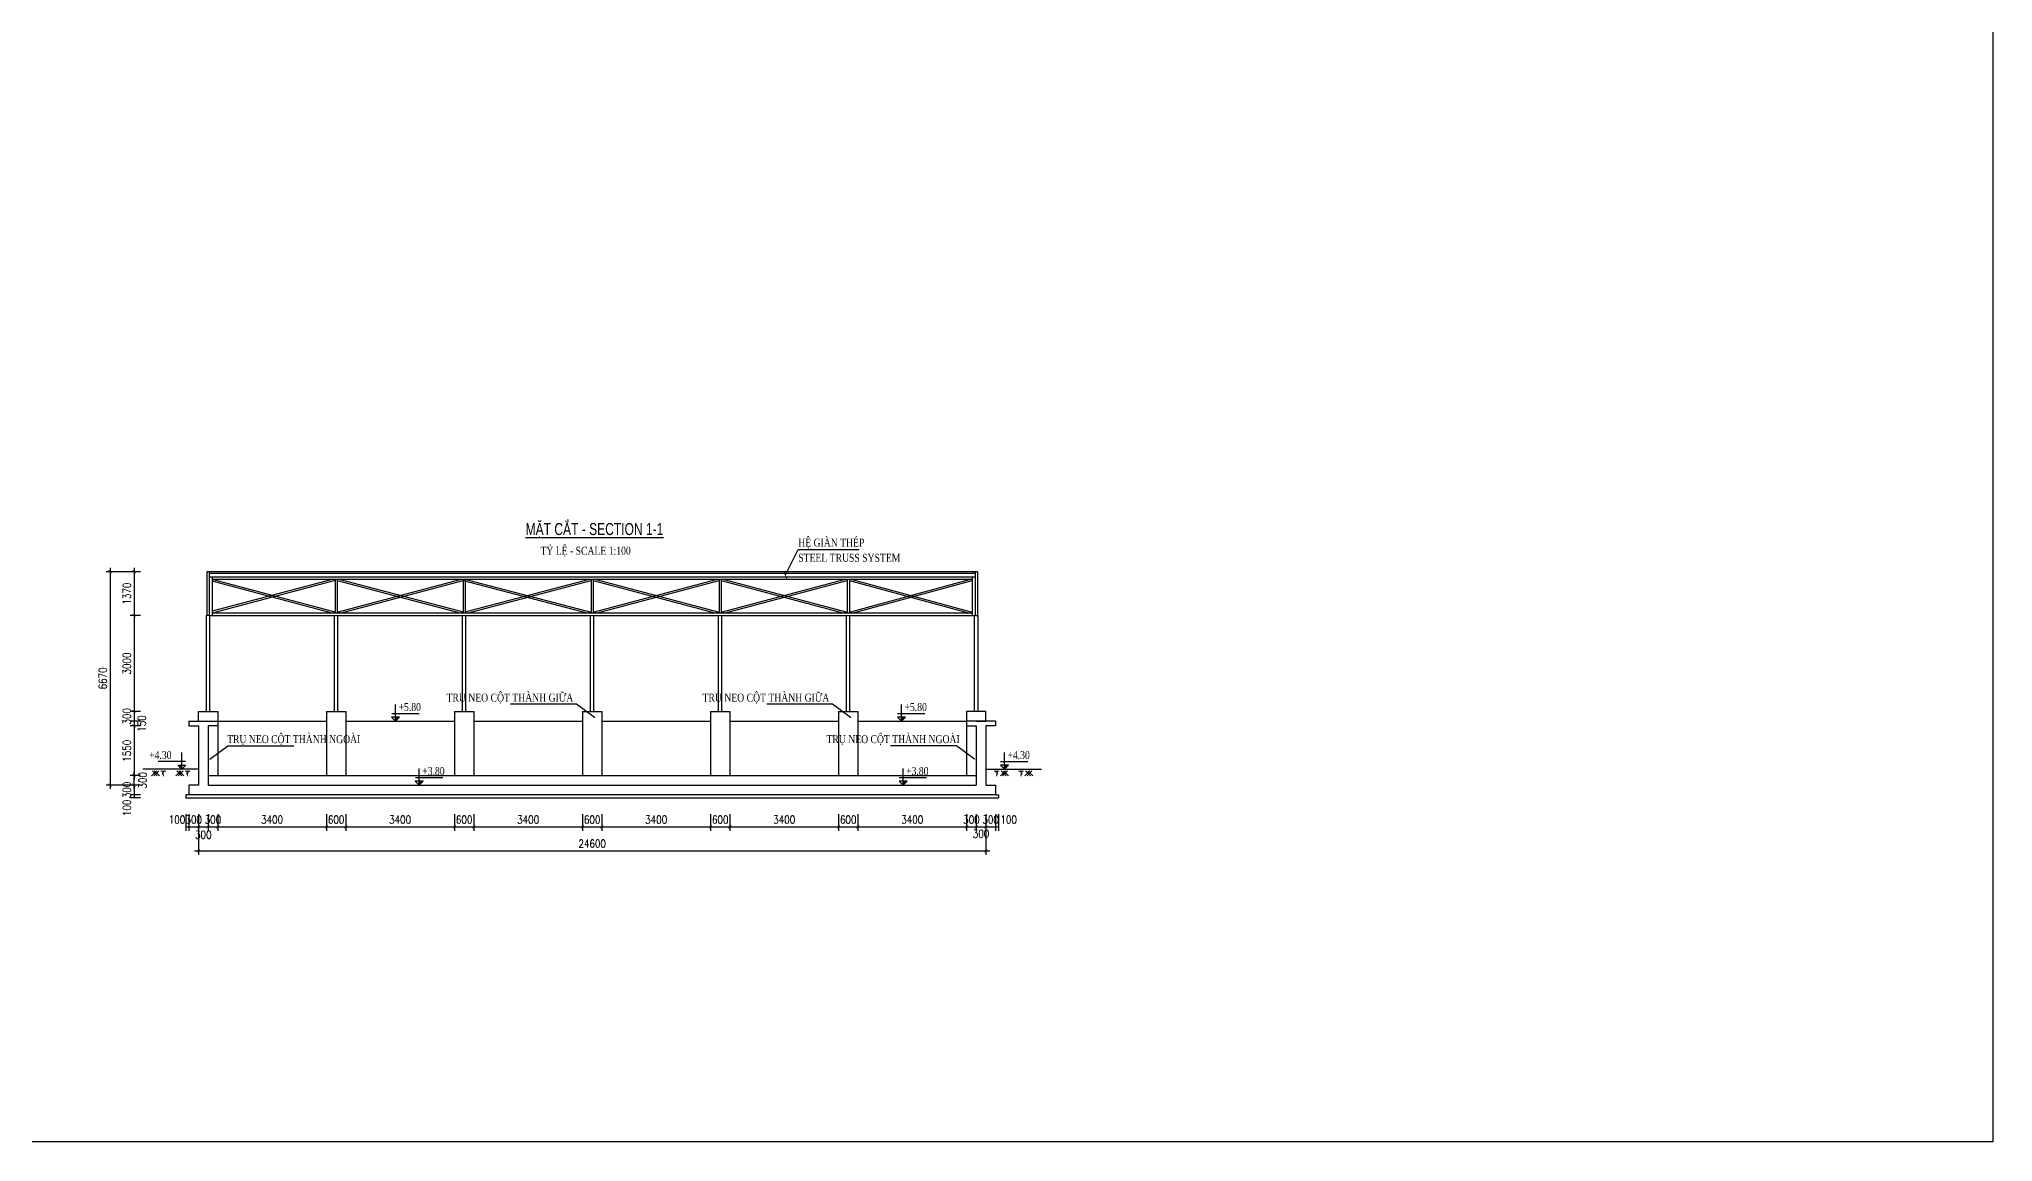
# Model space of a CAD drawing. Header units: millimetres. Extents: x -702765 to 835888, y -645289 to 262.
# Drawn here: x 598359 to 659404, y -469287 to -434823 of the extents above; entities that cross this region are included whole.
import ezdxf
from ezdxf.enums import TextEntityAlignment as Align

# ---------------------------------------------------------------- set-up
doc = ezdxf.new("R2010")
doc.units = ezdxf.units.MM
doc.header["$LTSCALE"] = 0.01
doc.linetypes.add('CENTER', pattern=[2, 1.25, -0.25, 0.25, -0.25])
doc.layers.add('HACH', color=8, linetype='Continuous', lineweight=9)
for name, color, linetype in [('HATCH', 8, 'Continuous'), ('tam', 8, 'CENTER'), ('TEXT', 2, 'Continuous')]:
    doc.layers.add(name, color=color, linetype=linetype)
doc.styles.add('roman', font='romans.shx', dxfattribs={"width": 0.8, "height": 220, "bigfont": 'vns.shx'})
doc.styles.add('style3', font='VHAVAN.TTF', dxfattribs={"width": 0.75})
doc.styles.add('text', font='romans.shx', dxfattribs={"width": 0.8, "bigfont": 'romansvn.shx'})
doc.styles.add('text1', font='vntimeh.shx', dxfattribs={"width": 0.8, "bigfont": 'romansvn.shx'})
doc.styles.add('VNTIMEHSHX', font='vntimeh.shx', dxfattribs={"width": 0.75})
doc.dimstyles.new('1-100', dxfattribs={"dimscale": 100, "dimtxt": 2.5, "dimasz": 1, "dimexe": 1.2, "dimexo": 0, "dimgap": 1, "dimtad": 1, "dimdec": 0, "dimtxsty": 'text', "dimblk": 'ARCHTICK', "dimcen": 2, "dimdle": 1.2, "dimclrd": 1, "dimclre": 1, "dimclrt": 2, "dimadec": 0, "dimazin": 0, "dimtfac": 1, "dimtdec": 0, "dimtix": 1, "dimtmove": 2, "dimatfit": 3, "dimldrblk": 'ARCHTICK', "dimfxl": 0, "dimarcsym": 0})
doc.dimstyles.new('1-100$7', dxfattribs={"dimscale": 100, "dimtxt": 2.2, "dimasz": 1.8, "dimexe": 1.2, "dimexo": 0.8, "dimgap": 1, "dimtad": 1, "dimdec": 0, "dimzin": 0, "dimdsep": 46, "dimtxsty": 'roman', "dimblk": 'ARCHTICK', "dimcen": 0, "dimclrt": 2, "dimadec": 0, "dimazin": 0, "dimtfac": 1.2, "dimtdec": 0, "dimtmove": 2, "dimatfit": 3, "dimldrblk": 'ARCHTICK', "dimfxl": 0, "dimtvp": 1.2, "dimtolj": 1, "dimtzin": 0, "dimarcsym": 0})
doc.dimstyles.new('1-50', dxfattribs={"dimscale": 50, "dimtxt": 2, "dimasz": 1, "dimexe": 1, "dimexo": 0, "dimgap": 1, "dimtad": 1, "dimdec": 0, "dimtxsty": 'text', "dimblk": 'ARCHTICK', "dimcen": 2.5, "dimdle": 1, "dimclrd": 1, "dimclre": 1, "dimclrt": 2, "dimadec": 0, "dimazin": 0, "dimtfac": 1, "dimtdec": 0, "dimtix": 1, "dimtmove": 2, "dimatfit": 3, "dimldrblk": 'ARCHTICK', "dimfxl": 0, "dimarcsym": 0})

# ---------------------------------------------------------------- blocks, each defined once
blk = doc.blocks.new('_ArchTick')
at = {"color": 0, "linetype": 'ByBlock', "const_width": 0.15}
blk.add_lwpolyline([(-0.5, -0.5), (0.5, 0.5)], dxfattribs=at)
blk = doc.blocks.new('*D359')
at = {"color": 1, "lineweight": -2}
for p, q in [((601524, -451467), (601205, -451467)), ((601325, -451347), (601325, -452957)), ((601524, -452837), (601205, -452837))]:
    blk.add_line(p, q, dxfattribs=at)
at = {"layer": 'Defpoints', "color": 0}
for p in [(601524, -451467), (601325, -452837), (601524, -452837)]:
    blk.add_point(p, dxfattribs=at)
at = {"color": 1, "lineweight": -2, "xscale": 100, "yscale": 100, "zscale": 100}
for p, rotation in [((601325, -451467), 90), ((601325, -452837), 270)]:
    blk.add_blockref('_ArchTick', p, dxfattribs=dict(at, rotation=rotation))
at = {"color": 2, "insert": (601100, -452152), "char_height": 250, "attachment_point": 5, "rotation": 90, "style": 'text'}
blk.add_mtext('1370', dxfattribs=at)
blk = doc.blocks.new('*D360')
at = {"color": 1, "lineweight": -2}
for p, q in [((601524, -452837), (601205, -452837)), ((601325, -452717), (601325, -455957)), ((601524, -455837), (601205, -455837))]:
    blk.add_line(p, q, dxfattribs=at)
at = {"layer": 'Defpoints', "color": 0}
for p in [(601524, -452837), (601325, -455837), (601524, -455837)]:
    blk.add_point(p, dxfattribs=at)
at = {"color": 1, "lineweight": -2, "xscale": 100, "yscale": 100, "zscale": 100}
for p, rotation in [((601325, -452837), 90), ((601325, -455837), 270)]:
    blk.add_blockref('_ArchTick', p, dxfattribs=dict(at, rotation=rotation))
at = {"color": 2, "insert": (601100, -454337), "char_height": 250, "attachment_point": 5, "rotation": 90, "style": 'text'}
blk.add_mtext('3000', dxfattribs=at)
blk = doc.blocks.new('*D361')
at = {"color": 1, "lineweight": -2}
for p, q in [((601524, -455837), (601205, -455837)), ((601325, -455837), (601325, -456137)), ((601524, -456137), (601205, -456137))]:
    blk.add_line(p, q, dxfattribs=at)
at = {"layer": 'Defpoints', "color": 0}
for p in [(601524, -455837), (601325, -456137), (601524, -456137)]:
    blk.add_point(p, dxfattribs=at)
at = {"color": 2, "insert": (601100, -455987), "char_height": 250, "attachment_point": 5, "rotation": 90, "style": 'text'}
blk.add_mtext('300', dxfattribs=at)
blk = doc.blocks.new('*D362')
at = {"color": 1, "lineweight": -2}
for p, q in [((601524, -456137), (601205, -456137)), ((601524, -456287), (601205, -456287)), ((601325, -456137), (601325, -456287))]:
    blk.add_line(p, q, dxfattribs=at)
at = {"layer": 'Defpoints', "color": 0}
for p in [(601325, -456287), (601524, -456137), (601524, -456287)]:
    blk.add_point(p, dxfattribs=at)
at = {"color": 2, "insert": (601566, -456212), "char_height": 250, "attachment_point": 5, "rotation": 90, "style": 'text'}
blk.add_mtext('150', dxfattribs=at)
blk = doc.blocks.new('*D363')
at = {"color": 1, "lineweight": -2}
for p, q in [((601524, -456287), (601205, -456287)), ((601325, -456167), (601325, -457957)), ((601524, -457837), (601205, -457837))]:
    blk.add_line(p, q, dxfattribs=at)
at = {"layer": 'Defpoints', "color": 0}
for p in [(601524, -456287), (601325, -457837), (601524, -457837)]:
    blk.add_point(p, dxfattribs=at)
at = {"color": 1, "lineweight": -2, "xscale": 100, "yscale": 100, "zscale": 100}
for p, rotation in [((601325, -456287), 90), ((601325, -457837), 270)]:
    blk.add_blockref('_ArchTick', p, dxfattribs=dict(at, rotation=rotation))
at = {"color": 2, "insert": (601100, -457062), "char_height": 250, "attachment_point": 5, "rotation": 90, "style": 'text'}
blk.add_mtext('1550', dxfattribs=at)
blk = doc.blocks.new('*D364')
at = {"color": 1, "lineweight": -2}
for p, q in [((601524, -458137), (601205, -458137)), ((601524, -458437), (601205, -458437)), ((601325, -458137), (601325, -458437))]:
    blk.add_line(p, q, dxfattribs=at)
at = {"layer": 'Defpoints', "color": 0}
for p in [(601325, -458437), (601524, -458137), (601524, -458437)]:
    blk.add_point(p, dxfattribs=at)
at = {"color": 2, "insert": (601100, -458287), "char_height": 250, "attachment_point": 5, "rotation": 90, "style": 'text'}
blk.add_mtext('300', dxfattribs=at)
blk = doc.blocks.new('*D365')
at = {"color": 1, "lineweight": -2}
for p, q in [((601524, -458437), (601205, -458437)), ((601325, -458437), (601325, -458537)), ((601524, -458537), (601205, -458537))]:
    blk.add_line(p, q, dxfattribs=at)
at = {"layer": 'Defpoints', "color": 0}
for p in [(601524, -458437), (601325, -458537), (601524, -458537)]:
    blk.add_point(p, dxfattribs=at)
at = {"color": 2, "insert": (601100, -458848), "char_height": 250, "attachment_point": 5, "rotation": 90, "style": 'text'}
blk.add_mtext('100', dxfattribs=at)
blk = doc.blocks.new('*D366')
at = {"color": 1, "lineweight": -2}
for p, q in [((601524, -451467), (600455, -451467)), ((600575, -451347), (600575, -458257)), ((601524, -458137), (600455, -458137))]:
    blk.add_line(p, q, dxfattribs=at)
at = {"layer": 'Defpoints', "color": 0}
for p in [(601524, -451467), (600575, -458137), (601524, -458137)]:
    blk.add_point(p, dxfattribs=at)
at = {"color": 1, "lineweight": -2, "xscale": 100, "yscale": 100, "zscale": 100}
for p, rotation in [((600575, -451467), 90), ((600575, -458137), 270)]:
    blk.add_blockref('_ArchTick', p, dxfattribs=dict(at, rotation=rotation))
at = {"color": 2, "insert": (600350, -454802), "char_height": 250, "attachment_point": 5, "rotation": 90, "style": 'text'}
blk.add_mtext('6670', dxfattribs=at)
blk = doc.blocks.new('*D367')
at = {"color": 1, "lineweight": -2}
for p, q in [((602940, -459046), (602940, -459561)), ((603040, -459046), (603040, -459561)), ((602940, -459441), (603040, -459441))]:
    blk.add_line(p, q, dxfattribs=at)
at = {"layer": 'Defpoints', "color": 0}
for p in [(602940, -459046), (603040, -459046), (603040, -459441)]:
    blk.add_point(p, dxfattribs=at)
at = {"color": 2, "insert": (602668, -459216), "char_height": 250, "attachment_point": 5, "style": 'text'}
blk.add_mtext('100', dxfattribs=at)
blk = doc.blocks.new('*D368')
at = {"color": 1, "lineweight": -2}
for p, q in [((603040, -459046), (603040, -459561)), ((603340, -459046), (603340, -459561)), ((603040, -459441), (603340, -459441))]:
    blk.add_line(p, q, dxfattribs=at)
at = {"layer": 'Defpoints', "color": 0}
for p in [(603040, -459046), (603340, -459046), (603340, -459441)]:
    blk.add_point(p, dxfattribs=at)
at = {"color": 2, "insert": (603190, -459216), "char_height": 250, "attachment_point": 5, "style": 'text'}
blk.add_mtext('300', dxfattribs=at)
blk = doc.blocks.new('*D369')
at = {"color": 1, "lineweight": -2}
for p, q in [((603340, -459046), (603340, -459561)), ((603640, -459046), (603640, -459561)), ((603220, -459441), (603760, -459441))]:
    blk.add_line(p, q, dxfattribs=at)
at = {"layer": 'Defpoints', "color": 0}
for p in [(603340, -459046), (603640, -459046), (603640, -459441)]:
    blk.add_point(p, dxfattribs=at)
at = {"color": 1, "lineweight": -2, "xscale": 100, "yscale": 100, "zscale": 100, "rotation": 180}
blk.add_blockref('_ArchTick', (603340, -459441), dxfattribs=at)
at = {"color": 1, "lineweight": -2, "xscale": 100, "yscale": 100, "zscale": 100}
blk.add_blockref('_ArchTick', (603640, -459441), dxfattribs=at)
at = {"color": 2, "insert": (603490, -459686), "char_height": 250, "attachment_point": 5, "style": 'text'}
blk.add_mtext('300', dxfattribs=at)
blk = doc.blocks.new('*D370')
at = {"color": 1, "lineweight": -2}
for p, q in [((603640, -459046), (603640, -459561)), ((603940, -459046), (603940, -459561)), ((603640, -459441), (603940, -459441))]:
    blk.add_line(p, q, dxfattribs=at)
at = {"layer": 'Defpoints', "color": 0}
for p in [(603640, -459046), (603940, -459046), (603940, -459441)]:
    blk.add_point(p, dxfattribs=at)
at = {"color": 2, "insert": (603790, -459216), "char_height": 250, "attachment_point": 5, "style": 'text'}
blk.add_mtext('300', dxfattribs=at)
blk = doc.blocks.new('*D371')
at = {"color": 1, "lineweight": -2}
for p, q in [((603940, -459046), (603940, -459561)), ((607340, -459046), (607340, -459561)), ((603820, -459441), (607460, -459441))]:
    blk.add_line(p, q, dxfattribs=at)
at = {"layer": 'Defpoints', "color": 0}
for p in [(603940, -459046), (607340, -459046), (607340, -459441)]:
    blk.add_point(p, dxfattribs=at)
at = {"color": 1, "lineweight": -2, "xscale": 100, "yscale": 100, "zscale": 100, "rotation": 180}
blk.add_blockref('_ArchTick', (603940, -459441), dxfattribs=at)
at = {"color": 1, "lineweight": -2, "xscale": 100, "yscale": 100, "zscale": 100}
blk.add_blockref('_ArchTick', (607340, -459441), dxfattribs=at)
at = {"color": 2, "insert": (605640, -459216), "char_height": 250, "attachment_point": 5, "style": 'text'}
blk.add_mtext('3400', dxfattribs=at)
blk = doc.blocks.new('*D372')
at = {"color": 1, "lineweight": -2}
for p, q in [((607340, -459046), (607340, -459561)), ((607940, -459046), (607940, -459561)), ((607340, -459441), (607940, -459441))]:
    blk.add_line(p, q, dxfattribs=at)
at = {"layer": 'Defpoints', "color": 0}
for p in [(607340, -459046), (607940, -459046), (607940, -459441)]:
    blk.add_point(p, dxfattribs=at)
at = {"color": 2, "insert": (607640, -459216), "char_height": 250, "attachment_point": 5, "style": 'text'}
blk.add_mtext('600', dxfattribs=at)
blk = doc.blocks.new('*D373')
at = {"color": 1, "lineweight": -2}
for p, q in [((607940, -459046), (607940, -459561)), ((611340, -459046), (611340, -459561)), ((607820, -459441), (611460, -459441))]:
    blk.add_line(p, q, dxfattribs=at)
at = {"layer": 'Defpoints', "color": 0}
for p in [(607940, -459046), (611340, -459046), (611340, -459441)]:
    blk.add_point(p, dxfattribs=at)
at = {"color": 1, "lineweight": -2, "xscale": 100, "yscale": 100, "zscale": 100, "rotation": 180}
blk.add_blockref('_ArchTick', (607940, -459441), dxfattribs=at)
at = {"color": 1, "lineweight": -2, "xscale": 100, "yscale": 100, "zscale": 100}
blk.add_blockref('_ArchTick', (611340, -459441), dxfattribs=at)
at = {"color": 2, "insert": (609640, -459216), "char_height": 250, "attachment_point": 5, "style": 'text'}
blk.add_mtext('3400', dxfattribs=at)
blk = doc.blocks.new('*D374')
at = {"color": 1, "lineweight": -2}
for p, q in [((611340, -459046), (611340, -459561)), ((611940, -459046), (611940, -459561)), ((611340, -459441), (611940, -459441))]:
    blk.add_line(p, q, dxfattribs=at)
at = {"layer": 'Defpoints', "color": 0}
for p in [(611340, -459046), (611940, -459046), (611940, -459441)]:
    blk.add_point(p, dxfattribs=at)
at = {"color": 2, "insert": (611640, -459216), "char_height": 250, "attachment_point": 5, "style": 'text'}
blk.add_mtext('600', dxfattribs=at)
blk = doc.blocks.new('*D375')
at = {"color": 1, "lineweight": -2}
for p, q in [((611940, -459046), (611940, -459561)), ((615340, -459046), (615340, -459561)), ((611820, -459441), (615460, -459441))]:
    blk.add_line(p, q, dxfattribs=at)
at = {"layer": 'Defpoints', "color": 0}
for p in [(611940, -459046), (615340, -459046), (615340, -459441)]:
    blk.add_point(p, dxfattribs=at)
at = {"color": 1, "lineweight": -2, "xscale": 100, "yscale": 100, "zscale": 100, "rotation": 180}
blk.add_blockref('_ArchTick', (611940, -459441), dxfattribs=at)
at = {"color": 1, "lineweight": -2, "xscale": 100, "yscale": 100, "zscale": 100}
blk.add_blockref('_ArchTick', (615340, -459441), dxfattribs=at)
at = {"color": 2, "insert": (613640, -459216), "char_height": 250, "attachment_point": 5, "style": 'text'}
blk.add_mtext('3400', dxfattribs=at)
blk = doc.blocks.new('*D376')
at = {"color": 1, "lineweight": -2}
for p, q in [((615340, -459046), (615340, -459561)), ((615940, -459046), (615940, -459561)), ((615340, -459441), (615940, -459441))]:
    blk.add_line(p, q, dxfattribs=at)
at = {"layer": 'Defpoints', "color": 0}
for p in [(615340, -459046), (615940, -459046), (615940, -459441)]:
    blk.add_point(p, dxfattribs=at)
at = {"color": 2, "insert": (615640, -459216), "char_height": 250, "attachment_point": 5, "style": 'text'}
blk.add_mtext('600', dxfattribs=at)
blk = doc.blocks.new('*D377')
at = {"color": 1, "lineweight": -2}
for p, q in [((615940, -459046), (615940, -459561)), ((619340, -459046), (619340, -459561)), ((615820, -459441), (619460, -459441))]:
    blk.add_line(p, q, dxfattribs=at)
at = {"layer": 'Defpoints', "color": 0}
for p in [(615940, -459046), (619340, -459046), (619340, -459441)]:
    blk.add_point(p, dxfattribs=at)
at = {"color": 1, "lineweight": -2, "xscale": 100, "yscale": 100, "zscale": 100, "rotation": 180}
blk.add_blockref('_ArchTick', (615940, -459441), dxfattribs=at)
at = {"color": 1, "lineweight": -2, "xscale": 100, "yscale": 100, "zscale": 100}
blk.add_blockref('_ArchTick', (619340, -459441), dxfattribs=at)
at = {"color": 2, "insert": (617640, -459216), "char_height": 250, "attachment_point": 5, "style": 'text'}
blk.add_mtext('3400', dxfattribs=at)
blk = doc.blocks.new('*D378')
at = {"color": 1, "lineweight": -2}
for p, q in [((619340, -459046), (619340, -459561)), ((619940, -459046), (619940, -459561)), ((619340, -459441), (619940, -459441))]:
    blk.add_line(p, q, dxfattribs=at)
at = {"layer": 'Defpoints', "color": 0}
for p in [(619340, -459046), (619940, -459046), (619940, -459441)]:
    blk.add_point(p, dxfattribs=at)
at = {"color": 2, "insert": (619640, -459216), "char_height": 250, "attachment_point": 5, "style": 'text'}
blk.add_mtext('600', dxfattribs=at)
blk = doc.blocks.new('*D379')
at = {"color": 1, "lineweight": -2}
for p, q in [((619940, -459046), (619940, -459561)), ((623340, -459046), (623340, -459561)), ((619820, -459441), (623460, -459441))]:
    blk.add_line(p, q, dxfattribs=at)
at = {"layer": 'Defpoints', "color": 0}
for p in [(619940, -459046), (623340, -459046), (623340, -459441)]:
    blk.add_point(p, dxfattribs=at)
at = {"color": 1, "lineweight": -2, "xscale": 100, "yscale": 100, "zscale": 100, "rotation": 180}
blk.add_blockref('_ArchTick', (619940, -459441), dxfattribs=at)
at = {"color": 1, "lineweight": -2, "xscale": 100, "yscale": 100, "zscale": 100}
blk.add_blockref('_ArchTick', (623340, -459441), dxfattribs=at)
at = {"color": 2, "insert": (621640, -459216), "char_height": 250, "attachment_point": 5, "style": 'text'}
blk.add_mtext('3400', dxfattribs=at)
blk = doc.blocks.new('*D380')
at = {"color": 1, "lineweight": -2}
for p, q in [((623340, -459046), (623340, -459561)), ((623940, -459046), (623940, -459561)), ((623340, -459441), (623940, -459441))]:
    blk.add_line(p, q, dxfattribs=at)
at = {"layer": 'Defpoints', "color": 0}
for p in [(623340, -459046), (623940, -459046), (623940, -459441)]:
    blk.add_point(p, dxfattribs=at)
at = {"color": 2, "insert": (623640, -459216), "char_height": 250, "attachment_point": 5, "style": 'text'}
blk.add_mtext('600', dxfattribs=at)
blk = doc.blocks.new('*D381')
at = {"color": 1, "lineweight": -2}
for p, q in [((623940, -459046), (623940, -459561)), ((627340, -459046), (627340, -459561)), ((623820, -459441), (627460, -459441))]:
    blk.add_line(p, q, dxfattribs=at)
at = {"layer": 'Defpoints', "color": 0}
for p in [(623940, -459046), (627340, -459046), (627340, -459441)]:
    blk.add_point(p, dxfattribs=at)
at = {"color": 1, "lineweight": -2, "xscale": 100, "yscale": 100, "zscale": 100, "rotation": 180}
blk.add_blockref('_ArchTick', (623940, -459441), dxfattribs=at)
at = {"color": 1, "lineweight": -2, "xscale": 100, "yscale": 100, "zscale": 100}
blk.add_blockref('_ArchTick', (627340, -459441), dxfattribs=at)
at = {"color": 2, "insert": (625640, -459216), "char_height": 250, "attachment_point": 5, "style": 'text'}
blk.add_mtext('3400', dxfattribs=at)
blk = doc.blocks.new('*D382')
at = {"color": 1, "lineweight": -2}
for p, q in [((627340, -459046), (627340, -459561)), ((627640, -459046), (627640, -459561)), ((627340, -459441), (627640, -459441))]:
    blk.add_line(p, q, dxfattribs=at)
at = {"layer": 'Defpoints', "color": 0}
for p in [(627340, -459046), (627640, -459046), (627640, -459441)]:
    blk.add_point(p, dxfattribs=at)
at = {"color": 2, "insert": (627490, -459216), "char_height": 250, "attachment_point": 5, "style": 'text'}
blk.add_mtext('300', dxfattribs=at)
blk = doc.blocks.new('*D383')
at = {"color": 1, "lineweight": -2}
for p, q in [((627640, -459046), (627640, -459561)), ((627940, -459046), (627940, -459561)), ((627520, -459441), (628060, -459441))]:
    blk.add_line(p, q, dxfattribs=at)
at = {"layer": 'Defpoints', "color": 0}
for p in [(627640, -459046), (627940, -459046), (627940, -459441)]:
    blk.add_point(p, dxfattribs=at)
at = {"color": 1, "lineweight": -2, "xscale": 100, "yscale": 100, "zscale": 100, "rotation": 180}
blk.add_blockref('_ArchTick', (627640, -459441), dxfattribs=at)
at = {"color": 1, "lineweight": -2, "xscale": 100, "yscale": 100, "zscale": 100}
blk.add_blockref('_ArchTick', (627940, -459441), dxfattribs=at)
at = {"color": 2, "insert": (627790, -459658), "char_height": 250, "attachment_point": 5, "style": 'text'}
blk.add_mtext('300', dxfattribs=at)
blk = doc.blocks.new('*D384')
at = {"color": 1, "lineweight": -2}
for p, q in [((627940, -459046), (627940, -459561)), ((628240, -459046), (628240, -459561)), ((627940, -459441), (628240, -459441))]:
    blk.add_line(p, q, dxfattribs=at)
at = {"layer": 'Defpoints', "color": 0}
for p in [(627940, -459046), (628240, -459046), (628240, -459441)]:
    blk.add_point(p, dxfattribs=at)
at = {"color": 2, "insert": (628090, -459216), "char_height": 250, "attachment_point": 5, "style": 'text'}
blk.add_mtext('300', dxfattribs=at)
blk = doc.blocks.new('*D385')
at = {"color": 1, "lineweight": -2}
for p, q in [((628240, -459046), (628240, -459561)), ((628340, -459046), (628340, -459561)), ((628240, -459441), (628340, -459441))]:
    blk.add_line(p, q, dxfattribs=at)
at = {"layer": 'Defpoints', "color": 0}
for p in [(628240, -459046), (628340, -459046), (628340, -459441)]:
    blk.add_point(p, dxfattribs=at)
at = {"color": 2, "insert": (628652, -459216), "char_height": 250, "attachment_point": 5, "style": 'text'}
blk.add_mtext('100', dxfattribs=at)
blk = doc.blocks.new('*D386')
at = {"color": 1, "lineweight": -2}
for p, q in [((601524, -457837), (601205, -457837)), ((601325, -458257), (601325, -457717)), ((601524, -458137), (601205, -458137))]:
    blk.add_line(p, q, dxfattribs=at)
at = {"layer": 'Defpoints', "color": 0}
for p in [(601325, -457837), (601524, -457837), (601524, -458137)]:
    blk.add_point(p, dxfattribs=at)
at = {"color": 1, "lineweight": -2, "xscale": 100, "yscale": 100, "zscale": 100}
for p, rotation in [((601325, -457837), 90), ((601325, -458137), 270)]:
    blk.add_blockref('_ArchTick', p, dxfattribs=dict(at, rotation=rotation))
at = {"color": 2, "insert": (601595, -457987), "char_height": 250, "attachment_point": 5, "rotation": 90, "style": 'text'}
blk.add_mtext('300', dxfattribs=at)
blk = doc.blocks.new('CAODO')
at = {"layer": 'HATCH'}
for p, q in [((-69, 139), (421, 139)), ((0, 0), (0, 296)), ((-77, 0), (76, 0))]:
    blk.add_line(p, q, dxfattribs=at)
blk.add_lwpolyline([(0, 0), (72, 72), (-72, 72)], close=True, dxfattribs=at)
blk.add_solid([(0, 72), (0, 0), (72, 72)], dxfattribs=at)
blk = doc.blocks.new('*D447')
at = {"color": 1, "lineweight": -2}
for p, q in [((603340, -459046), (603340, -460311)), ((627940, -459046), (627940, -460311)), ((603220, -460191), (628060, -460191))]:
    blk.add_line(p, q, dxfattribs=at)
at = {"layer": 'Defpoints', "color": 0}
for p in [(603340, -459046), (627940, -459046), (627940, -460191)]:
    blk.add_point(p, dxfattribs=at)
at = {"color": 1, "lineweight": -2, "xscale": 100, "yscale": 100, "zscale": 100, "rotation": 180}
blk.add_blockref('_ArchTick', (603340, -460191), dxfattribs=at)
at = {"color": 1, "lineweight": -2, "xscale": 100, "yscale": 100, "zscale": 100}
blk.add_blockref('_ArchTick', (627940, -460191), dxfattribs=at)
at = {"color": 2, "insert": (615640, -459966), "char_height": 250, "attachment_point": 5, "style": 'text'}
blk.add_mtext('24600', dxfattribs=at)

msp = doc.modelspace()

# ---------------------------------------------------------------- linework, layer by layer
for p, q in [((627674.7, -451467.4), (603604.7, -451467.4)), ((603604.7, -451467.4), (603604.7, -452837.4)), ((603674.7, -451467.4), (603674.7, -452837.4)), ((627604.7, -451528.6), (603674.7, -451528.6)), ((627604.7, -451634.4), (603674.7, -451634.4)), ((607604.7, -452729.1), (603764, -451710.9)), ((603764.7, -451634.4), (603764.7, -452837.4)), ((627514.7, -451710.9), (603764.7, -451710.9)), ((607515.4, -451710.9), (603764.7, -452699.8)), ((607604.7, -451710.9), (607604.7, -452760.9)), ((607674.7, -451710.9), (607674.7, -452760.9)), ((607674.7, -452729.1), (611515.4, -451710.9)), ((607764, -451710.9), (611604.7, -452721.8)), ((611604.7, -451710.9), (611604.7, -452760.9)), ((611674.7, -451710.9), (611674.7, -452760.9)), ((611674.7, -452721.5), (615515.4, -451710.9)), ((611694, -451710.9), (615604.7, -452729.1)), ((615604.7, -451710.9), (615604.7, -452760.9)), ((615674.7, -451710.9), (615674.7, -452760.9)), ((615674.7, -452729.1), (619515.4, -451710.9)), ((615764, -451710.9), (619604.7, -452729.1)), ((619604.7, -451710.9), (619604.7, -452760.9)), ((619674.7, -451710.9), (619674.7, -452760.9)), ((619674.7, -452729.1), (623515.4, -451710.9)), ((619764, -451710.9), (623604.7, -452729.1)), ((623604.7, -451710.9), (623604.7, -452760.9)), ((623674.7, -451710.9), (623674.7, -452760.9)), ((623674.7, -452729.1), (627425.4, -451710.9)), ((623764, -451710.9), (627514.7, -452729.1)), ((627514.7, -451634.4), (627514.7, -452837.4)), ((627604.7, -451467.4), (627604.7, -452837.4)), ((627674.7, -451467.4), (627674.7, -452837.4)), ((607604.7, -451742.8), (603764.7, -452760.9)), ((607515.4, -452760.9), (603764.7, -451765)), ((607674.7, -451742.8), (611550.4, -452760.9)), ((607764, -452760.9), (611604.7, -451742.8)), ((611604.7, -451742.8), (615515.4, -452760.9)), ((611729, -452760.9), (615604.7, -451742.8)), ((615674.7, -451742.8), (619515.4, -452760.9)), ((615764, -452760.9), (619604.7, -451742.8)), ((619674.7, -451742.8), (623515.4, -452760.9)), ((619764, -452760.9), (623604.7, -451742.8)), ((623674.7, -451742.8), (627425.4, -452760.9)), ((623764, -452760.9), (627514.7, -451742.8)), ((603694.7, -452837.4), (627584.7, -452837.4)), ((627514.7, -452760.9), (603764.7, -452760.9)), ((603039.7, -456137.4), (603939.7, -456137.4)), ((603039.7, -456137.4), (603039.7, -456287.4)), ((603039.7, -456287.4), (603339.7, -456287.4)), ((603339.7, -456287.4), (603339.7, -458137.4)), ((603639.7, -456287.4), (603639.7, -458137.4)), ((603939.7, -456287.4), (603639.7, -456287.4)), ((603939.7, -456137.4), (603939.7, -456287.4)), ((628239.7, -456137.4), (627339.7, -456137.4)), ((627339.7, -456137.4), (627339.7, -456287.4)), ((627339.7, -456287.4), (627639.7, -456287.4)), ((627639.7, -456137.4), (627939.7, -456137.4)), ((627639.7, -456287.4), (627639.7, -458137.4)), ((627939.7, -456287.4), (627939.7, -458137.4)), ((628239.7, -456287.4), (627939.7, -456287.4)), ((628239.7, -456137.4), (628239.7, -456287.4)), ((603339.7, -457637.4), (601596.5, -457637.4)), ((627939.7, -457637.4), (629682.9, -457637.4)), ((603039.7, -458437.4), (602939.7, -458437.4)), ((602939.7, -458437.4), (602939.7, -458537.4)), ((603339.7, -458137.4), (603039.7, -458137.4)), ((603039.7, -458137.4), (603039.7, -458437.4)), ((628239.7, -458437.4), (603039.7, -458437.4)), ((603639.7, -458137.4), (627639.7, -458137.4)), ((627939.7, -458137.4), (628239.7, -458137.4)), ((628239.7, -458137.4), (628239.7, -458437.4)), ((628239.7, -458437.4), (628339.7, -458437.4)), ((628339.7, -458437.4), (628339.7, -458537.4)), ((602939.7, -458537.4), (628339.7, -458537.4))]:
    msp.add_line(p, q)
msp.add_lwpolyline([(521381, -400359.1), (659404.4, -400359.1), (659404.4, -469287.1), (521381, -469287.1)], close=True)
at = {"layer": 'HACH'}
for p, q in [((602026.9, -457688.9), (601872.9, -457848.9)), ((601897.9, -457688.9), (602051.9, -457848.9)), ((602095.9, -457688.9), (601941.9, -457848.9)), ((601966.9, -457688.9), (602120.9, -457848.9)), ((602789.6, -457688.9), (602635.6, -457848.9)), ((602660.6, -457688.9), (602814.6, -457848.9)), ((602858.6, -457688.9), (602704.6, -457848.9)), ((602729.6, -457688.9), (602883.6, -457848.9)), ((628549.8, -457688.9), (628395.8, -457848.9)), ((628420.8, -457688.9), (628574.8, -457848.9)), ((628618.8, -457688.9), (628464.8, -457848.9)), ((628489.8, -457688.9), (628643.8, -457848.9)), ((629312.5, -457688.9), (629158.5, -457848.9)), ((629183.5, -457688.9), (629337.5, -457848.9)), ((629381.5, -457688.9), (629227.5, -457848.9)), ((629252.5, -457688.9), (629406.5, -457848.9))]:
    msp.add_line(p, q, dxfattribs=at)
for points in [[(602164.9, -457702.9), (602314.9, -457702.9), (602202.9, -457736.9), (602260.9, -457750.9), (602206.9, -457774.9), (602236.9, -457806.9), (602236.9, -457856.9)], [(602927.6, -457702.9), (603077.6, -457702.9), (602965.6, -457736.9), (603023.6, -457750.9), (602969.6, -457774.9), (602999.6, -457806.9), (602999.6, -457856.9)], [(628351.8, -457702.9), (628201.8, -457702.9), (628313.8, -457736.9), (628255.8, -457750.9), (628309.8, -457774.9), (628279.8, -457806.9), (628279.8, -457856.9)], [(629114.5, -457702.9), (628964.5, -457702.9), (629076.5, -457736.9), (629018.5, -457750.9), (629072.5, -457774.9), (629042.5, -457806.9), (629042.5, -457856.9)]]:
    msp.add_spline(points, degree=3, dxfattribs=at)
at = {"layer": 'HATCH'}
for p, q in [((603584.7, -455837.4), (603584.7, -452837.4)), ((603694.7, -452837.4), (603584.7, -452837.4)), ((603694.7, -455837.4), (603694.7, -452837.4)), ((607584.7, -455837.4), (607584.7, -452837.4)), ((607694.7, -455837.4), (607694.7, -452837.4)), ((611584.7, -455837.4), (611584.7, -452837.4)), ((611694.7, -455837.4), (611694.7, -452837.4)), ((615584.7, -455837.4), (615584.7, -452837.4)), ((615694.7, -455837.4), (615694.7, -452837.4)), ((619584.7, -455837.4), (619584.7, -452837.4)), ((619694.7, -455837.4), (619694.7, -452837.4)), ((623584.7, -455837.4), (623584.7, -452837.4)), ((623694.7, -455837.4), (623694.7, -452837.4)), ((627584.7, -455837.4), (627584.7, -452837.4)), ((627584.7, -452837.4), (627694.7, -452837.4)), ((627694.7, -455837.4), (627694.7, -452837.4)), ((603339.7, -455837.4), (603939.7, -455837.4)), ((603339.7, -456137.4), (603339.7, -455837.4)), ((603939.7, -455837.4), (603939.7, -457837.4)), ((607339.7, -455837.4), (607339.7, -457837.4)), ((607339.7, -455837.4), (607939.7, -455837.4)), ((607939.7, -455837.4), (607939.7, -457837.4)), ((611339.7, -455837.4), (611339.7, -457837.4)), ((611339.7, -455837.4), (611939.7, -455837.4)), ((611939.7, -455837.4), (611939.7, -457837.4)), ((615339.7, -455837.4), (615339.7, -457837.4)), ((615339.7, -455837.4), (615939.7, -455837.4)), ((615939.7, -455837.4), (615939.7, -457837.4)), ((619339.7, -455837.4), (619339.7, -457837.4)), ((619339.7, -455837.4), (619939.7, -455837.4)), ((619939.7, -455837.4), (619939.7, -457837.4)), ((623339.7, -455837.4), (623339.7, -457837.4)), ((623339.7, -455837.4), (623939.7, -455837.4)), ((623939.7, -455837.4), (623939.7, -457837.4)), ((627339.7, -455837.4), (627339.7, -457837.4)), ((627939.7, -455837.4), (627339.7, -455837.4)), ((627939.7, -456137.4), (627939.7, -455837.4)), ((603939.7, -456137.4), (607339.7, -456137.4)), ((607939.7, -456137.4), (611339.7, -456137.4)), ((611939.7, -456137.4), (615339.7, -456137.4)), ((615939.7, -456137.4), (619339.7, -456137.4)), ((619939.7, -456137.4), (623339.7, -456137.4)), ((623939.7, -456137.4), (627339.7, -456137.4)), ((603639.7, -457837.4), (627639.7, -457837.4))]:
    msp.add_line(p, q, dxfattribs=at)

# ---------------------------------------------------------------- block references
at = {"layer": 'tam', "linetype": 'Continuous'}
for p, xscale, yscale, zscale, rotation in [((609495.6, -456137.4), 1.745454527929208, 1.745454527929208, 1.745454527929208, 0.0009864467666230786), ((625303, -456137.4), 1.745454527929208, 1.745454527929208, 1.745454527929208, 0.0009864467666230784), ((602815.9, -457637.4), -1.745454527929208, 1.745454527961556, 1.745454528, 359.9990135532333), ((628519.5, -457637.4), 1.745454527929208, 1.745454527929208, 1.745454527929208, 0.0009864467666230784), ((610236.8, -458137.4), 1.745454527929208, 1.745454527929208, 1.745454527929208, 0.0009864467666230786), ((625354.3, -458137.4), 1.745454527929208, 1.745454527929208, 1.745454527929208, 0.0009864467666230784)]:
    msp.add_blockref('CAODO', p, dxfattribs=dict(at, xscale=xscale, yscale=yscale, zscale=zscale, rotation=rotation))

# ---------------------------------------------------------------- texts
at = {"color": 4, "style": 'style3', "width": 0.75}
msp.add_text('%%UmÆt c¾t - section 1-1', height=375, dxfattribs=at).set_placement((613559.5, -450322.9))
at = {"layer": 'TEXT', "style": 'text1', "width": 0.8}
for s, p in [('hÖ giµn thÐp', (622078.7, -450684.4)), ('tû lÖ - scale 1:100', (614025.4, -450937.2)), ('steel truss system', (622078.7, -451157.8))]:
    msp.add_text(s, height=250, dxfattribs=at).set_placement(p)
at = {"layer": 'TEXT', "style": 'VNTIMEHSHX', "width": 0.8}
for s, p in [('trô neo cét thµnh gi÷a', (611089.2, -455403.1)), ('trô neo cét thµnh gi÷a', (619089.2, -455403.1)), ('trô neo cét thµnh ngoµi', (604233.3, -456700.6)), ('trô neo cét thµnh ngoµi', (622960.3, -456700.6))]:
    msp.add_text(s, height=250, dxfattribs=at).set_placement(p, align=Align.MIDDLE_LEFT)
at = {"layer": 'TEXT', "style": 'text1', "width": 0.8}
for s, rotation, p in [('+5.80', 359.999014, (609590.2, -455821.8)), ('+5.80', 359.999014, (625397.6, -455821.8)), ('+4.30', 0.000986, (601797.4, -457321.9)), ('+4.30', 359.999014, (628614.2, -457321.8)), ('+3.80', 359.999014, (610331.5, -457821.8)), ('+3.80', 359.999014, (625448.9, -457821.8))]:
    msp.add_text(s, height=250, rotation=rotation, dxfattribs=at).set_placement(p)

# ---------------------------------------------------------------- dimensions: what is measured, and where the dimension line sits
for base, p1, p2, picture, middle in [((600575.4, -458137.4), (601524.1, -451467.4), (601524.1, -458137.4), '*D366', (600350.4, -454802.4)), ((601325.4, -452837.4), (601524.1, -451467.4), (601524.1, -452837.4), '*D359', (601100.4, -452152.4)), ((601325.4, -455837.4), (601524.1, -452837.4), (601524.1, -455837.4), '*D360', (601100.4, -454337.4)), ((601325.4, -456137.4), (601524.1, -455837.4), (601524.1, -456137.4), '*D361', (601100.4, -455987.4)), ((601325.4, -457837.4), (601524.1, -456287.4), (601524.1, -457837.4), '*D363', (601100.4, -457062.4)), ((601325.4, -458437.4), (601524.1, -458137.4), (601524.1, -458437.4), '*D364', (601100.4, -458287.4))]:
    dim = msp.add_linear_dim(base=base, p1=p1, p2=p2, angle=90, dimstyle='1-100', override={"dimfxl": 90, "dimarcsym": 2})
    dim.commit()
    dim.dimension.update_dxf_attribs({"geometry": picture, "text_midpoint": middle})
for base, p1, p2, picture, middle in [((601325.4, -456287.4), (601524.1, -456137.4), (601524.1, -456287.4), '*D362', (601566.1, -456212.4)), ((601325.4, -457837.4), (601524.1, -458137.4), (601524.1, -457837.4), '*D386', (601595, -457987.4)), ((601325.4, -458537.4), (601524.1, -458437.4), (601524.1, -458537.4), '*D365', (601100.4, -458848.3))]:
    dim = msp.add_linear_dim(base=base, p1=p1, p2=p2, angle=90, dimstyle='1-100', override={"dimfxl": 90, "dimarcsym": 2})
    dim.commit()
    dim.dimension.update_dxf_attribs({"geometry": picture, "text_midpoint": middle, "dimtype": 160})
for base, p1, p2, picture, middle in [((603039.7, -459440.9), (602939.7, -459046.4), (603039.7, -459046.4), '*D367', (602667.6, -459215.9)), ((603639.7, -459440.9), (603339.7, -459046.4), (603639.7, -459046.4), '*D369', (603489.7, -459685.6)), ((627939.7, -459440.9), (627639.7, -459046.4), (627939.7, -459046.4), '*D383', (627789.7, -459658.3)), ((628339.7, -459440.9), (628239.7, -459046.4), (628339.7, -459046.4), '*D385', (628652.2, -459215.9))]:
    dim = msp.add_linear_dim(base=base, p1=p1, p2=p2, dimstyle='1-100', override={"dimfxl": 90, "dimarcsym": 2})
    dim.commit()
    dim.dimension.update_dxf_attribs({"geometry": picture, "text_midpoint": middle, "dimtype": 160})
for base, p1, p2, picture, middle in [((603339.7, -459440.9), (603039.7, -459046.4), (603339.7, -459046.4), '*D368', (603189.7, -459215.9)), ((627939.7, -460190.9), (603339.7, -459046.4), (627939.7, -459046.4), '*D447', (615639.7, -459965.9)), ((603939.7, -459440.9), (603639.7, -459046.4), (603939.7, -459046.4), '*D370', (603789.7, -459215.9)), ((607339.7, -459440.9), (603939.7, -459046.4), (607339.7, -459046.4), '*D371', (605639.7, -459215.9)), ((607939.7, -459440.9), (607339.7, -459046.4), (607939.7, -459046.4), '*D372', (607639.7, -459215.9)), ((611339.7, -459440.9), (607939.7, -459046.4), (611339.7, -459046.4), '*D373', (609639.7, -459215.9)), ((611939.7, -459440.9), (611339.7, -459046.4), (611939.7, -459046.4), '*D374', (611639.7, -459215.9)), ((615339.7, -459440.9), (611939.7, -459046.4), (615339.7, -459046.4), '*D375', (613639.7, -459215.9)), ((615939.7, -459440.9), (615339.7, -459046.4), (615939.7, -459046.4), '*D376', (615639.7, -459215.9)), ((619339.7, -459440.9), (615939.7, -459046.4), (619339.7, -459046.4), '*D377', (617639.7, -459215.9)), ((619939.7, -459440.9), (619339.7, -459046.4), (619939.7, -459046.4), '*D378', (619639.7, -459215.9)), ((623339.7, -459440.9), (619939.7, -459046.4), (623339.7, -459046.4), '*D379', (621639.7, -459215.9)), ((623939.7, -459440.9), (623339.7, -459046.4), (623939.7, -459046.4), '*D380', (623639.7, -459215.9)), ((627339.7, -459440.9), (623939.7, -459046.4), (627339.7, -459046.4), '*D381', (625639.7, -459215.9)), ((627639.7, -459440.9), (627339.7, -459046.4), (627639.7, -459046.4), '*D382', (627489.7, -459215.9)), ((628239.7, -459440.9), (627939.7, -459046.4), (628239.7, -459046.4), '*D384', (628089.7, -459215.9))]:
    dim = msp.add_linear_dim(base=base, p1=p1, p2=p2, dimstyle='1-100', override={"dimfxl": 90, "dimarcsym": 2})
    dim.commit()
    dim.dimension.update_dxf_attribs({"geometry": picture, "text_midpoint": middle})

# ---------------------------------------------------------------- leaders
at = {"color": 1}
msp.add_leader([(621675.3, -451570), (622079.9, -450770.2), (623984.4, -450770.2)], dimstyle='1-100$7', override={"dimgap": 1, "dimtad": 0, "dimfxl": 90, "dimarcsym": 2}, dxfattribs=at)
for points in [[(615709.5, -456028.4), (615147.4, -455607.4), (613092.6, -455607.4)], [(623709.5, -456028.4), (623147.4, -455607.4), (621092.6, -455607.4)], [(603698.8, -457325.9), (604260.9, -456904.9), (606315.6, -456904.9)], [(627580.6, -457325.9), (627018.5, -456904.9), (624963.8, -456904.9)]]:
    msp.add_leader(points, dimstyle='1-50', override={"dimgap": 30, "dimtad": 0})

doc.saveas('drawing.dxf')
